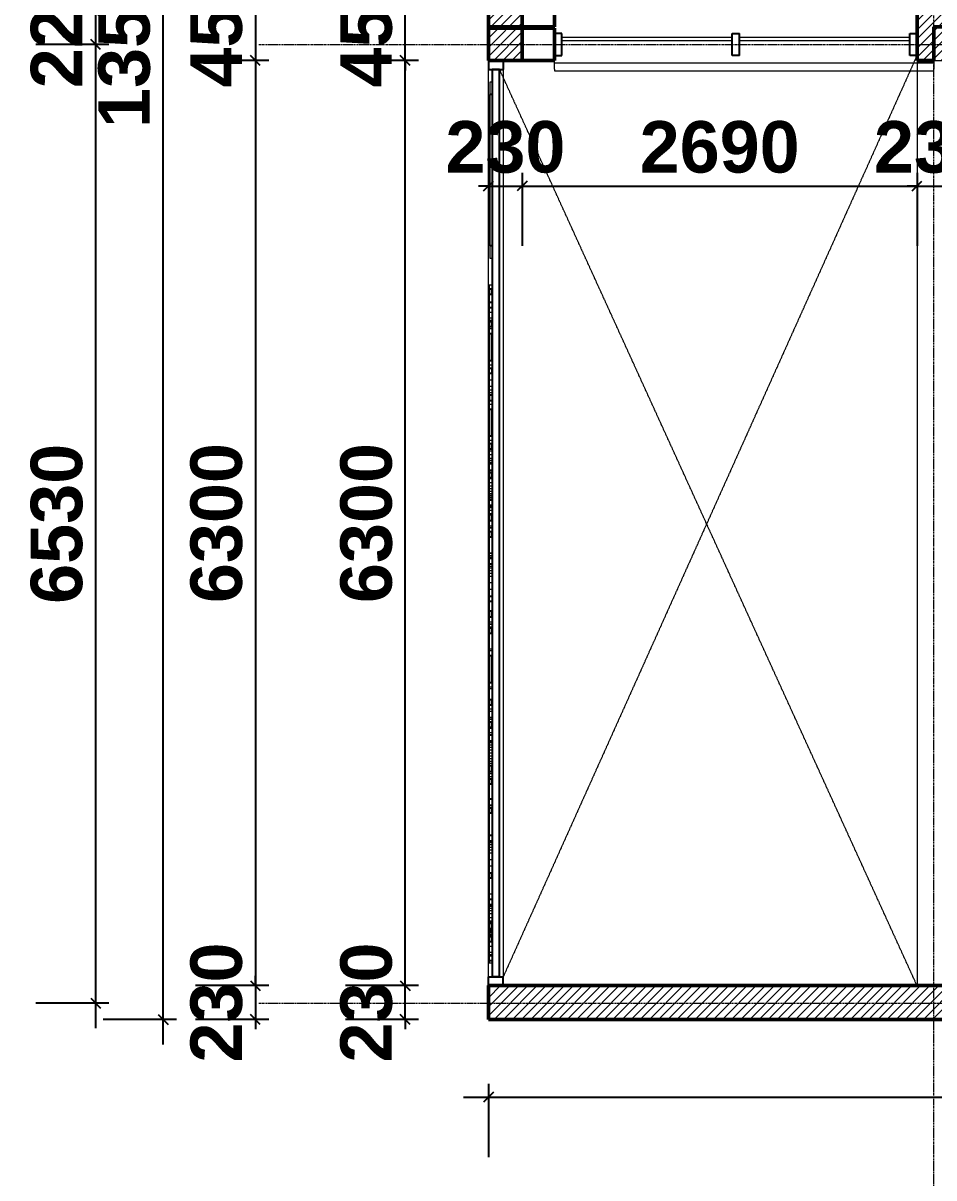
# Model space of a CAD drawing. Header units: inches. Extents: x 22 to 382261, y 22 to 371281.
# Drawn here: x 240339 to 246545, y 208553 to 216417 of the extents above; entities that cross this region are included whole.
import ezdxf

# ---------------------------------------------------------------- set-up
doc = ezdxf.new("R2010")
doc.units = ezdxf.units.IN
doc.header["$MEASUREMENT"] = 0
doc.linetypes.add('Grid Line 1_2_', pattern=[22.225, 12.7, -3.175, 3.175, -3.175])
doc.linetypes.add('Hidden 1_8_', pattern=[4.7625, 3.175, -1.5875])
for name, color, linetype, lineweight in [('A-ANNO-DIMS', 211, 'Continuous', 9), ('A-DETL-HDLN', 90, 'Hidden 1_8_', 9), ('A-GENM', 13, 'Continuous', 9), ('A-GLAZ-CURT', 52, 'Continuous', 9), ('A-GLAZ-CWMG', 51, 'Continuous', 9), ('A-WALL', 113, 'Continuous', 9), ('A-WALL-PATT', 111, 'Continuous', 9), ('I-WALL', 2, 'Continuous', 9), ('Q-CASE', 31, 'Continuous', 9), ('S-GRID', 1, 'Continuous', 9)]:
    doc.layers.add(name, color=color, linetype=linetype, lineweight=lineweight)
doc.styles.add('Arial_B', font='arialbd.ttf', dxfattribs={"height": 350.793651})
doc.dimstyles.new('2', dxfattribs={"dimscale": 304.8, "dimtxt": 346.888196, "dimasz": 0.221354, "dimexe": 1.338583, "dimexo": 0.0625, "dimgap": 0.278871, "dimtad": 1, "dimdec": 0, "dimzin": 0, "dimdsep": 46, "dimtxsty": 'Arial_B', "dimblk1": 'OBLIQUE', "dimblk2": 'OBLIQUE', "dimsah": 1, "dimcen": 0.09, "dimdle": 0.557743, "dimazin": 0, "dimtfac": 1, "dimtdec": 4, "dimtix": 1, "dimtmove": 0, "dimatfit": 3, "dimfxl": 0.557743, "dimfxlon": 1, "dimtvp": 1, "dimtolj": 1, "dimtzin": 0, "dimarcsym": 2})
pattern_1 = [(45, (255029.064, 214453.94), (-31.1127, 31.1127), [])]

# ---------------------------------------------------------------- blocks, each defined once
blk = doc.blocks.new('Walls 1 - Walls 1-356110-02-FIRST FLOOR DIM - PART B')
at = {"layer": 'A-WALL', "lineweight": 50}
for p, q in [((-11068.8, 2158.2), (-11518.8, 2158.2)), ((-11518.8, 2158.2), (-11518.8, 1938.2)), ((-11068.8, 2158.2), (-11068.8, 1938.2)), ((-11518.8, 1938.2), (-11068.8, 1938.2)), ((-11068.8, 1928.2), (-11518.8, 1928.2)), ((-11518.8, 1928.2), (-11518.8, 1708.2)), ((-11068.8, 1928.2), (-11068.8, 1708.2)), ((-11518.8, 1708.2), (-11068.8, 1708.2))]:
    blk.add_line(p, q, dxfattribs=at)
at = {"layer": 'A-WALL'}
for p, q in [((-8598.8, 2158.2), (-11068.8, 2158.2)), ((-11068.8, 1928.2), (-11068.8, 1938.2)), ((-11068.8, 1693.2), (-11068.8, 1708.2)), ((-11068.8, 1649.9), (-11068.8, 1693.2)), ((-11068.8, 1693.2), (-8483.8, 1693.2)), ((-8483.8, 1708.2), (-8483.8, 1693.2)), ((-8483.8, 1693.2), (-8483.8, 1649.9)), ((-11068.8, 1649.9), (-11068.8, 1638.2)), ((-11068.8, 1638.2), (-8483.8, 1638.2)), ((-8483.8, 1638.2), (-8483.8, 1649.9))]:
    blk.add_line(p, q, dxfattribs=at)
blk = doc.blocks.new('Casework 2 - Casework 2-460057-02-FIRST FLOOR DIM - PART B')
at = {"layer": 'Q-CASE', "lineweight": 25}
for p, q in [((-11518.8, 1708.2), (-11518.8, 1648.2)), ((-11518.8, 1708.2), (-11418.8, 1708.2)), ((-11418.8, 1708.2), (-11418.8, 1648.2)), ((-11518.8, 1648.2), (-11418.8, 1648.2)), ((-11493.8, 1648.2), (-11493.8, 447)), ((-11443.8, 1648.2), (-11493.8, 1648.2)), ((-11443.8, -4531.8), (-11443.8, 1648.2)), ((-11493.8, 447), (-11493.8, -567.5)), ((-11493.8, -567.5), (-11493.8, -4531.8)), ((-11518.8, -4591.8), (-11518.8, -4531.8)), ((-11518.8, -4531.8), (-11418.8, -4531.8)), ((-11443.8, -4531.8), (-11493.8, -4531.8)), ((-11418.8, -4591.8), (-11418.8, -4531.8)), ((-11518.8, -4591.8), (-11418.8, -4591.8))]:
    blk.add_line(p, q, dxfattribs=at)
at = {"layer": 'Q-CASE'}
for p, q in [((-11518.8, -4531.8), (-11518.8, 1648.2)), ((-11418.8, 1648.2), (-11418.8, -4531.8))]:
    blk.add_line(p, q, dxfattribs=at)
blk = doc.blocks.new('Casework 5 - Casework 5-493222-02-FIRST FLOOR DIM - PART B')
at = {"layer": 'Q-CASE'}
for p, q in [((-11493.8, 1561.9), (-11508.8, 1561.9)), ((-11508.8, 1561.9), (-11508.8, 1476.9)), ((-11508.8, 447), (-11508.8, 361.9)), ((-11508.8, 361.9), (-11493.8, 361.9))]:
    blk.add_line(p, q, dxfattribs=at)
at = {"layer": 'Q-CASE', "lineweight": 25}
for p, q in [((-11508.8, 447), (-11508.8, 1476.9)), ((-11493.8, 1476.9), (-11508.8, 1476.9)), ((-11493.8, 1476.9), (-11493.8, 447)), ((-11493.8, 447), (-11508.8, 447))]:
    blk.add_line(p, q, dxfattribs=at)
blk = doc.blocks.new('System Panel - Glazed-559943-02-FIRST FLOOR DIM - PART B')
at = {"layer": 'A-GLAZ-CURT', "lineweight": 18}
for p, q in [((-580, 49.5), (580, 49.5)), ((-580, 24.5), (-580, 49.5)), ((580, 24.5), (-580, 24.5)), ((580, 24.5), (580, 49.5))]:
    blk.add_line(p, q, dxfattribs=at)
blk = doc.blocks.new('Rectangular Mullion - 50 x 150mm-450141-02-FIRST FLOOR DIM - PART B')
at = {"layer": 'A-GLAZ-CWMG', "lineweight": 25}
for p, q in [((0, 75), (-50, 75)), ((-50, 75), (-50, -75)), ((0, 75), (0, -75)), ((-50, -75), (0, -75))]:
    blk.add_line(p, q, dxfattribs=at)
blk = doc.blocks.new('Rectangular Mullion - 50 x 150mm-450140-02-FIRST FLOOR DIM - PART B')
at = {"layer": 'A-GLAZ-CWMG', "lineweight": 25}
for p, q in [((0, 75), (-50, 75)), ((-50, 75), (-50, -75)), ((0, 75), (0, -75)), ((-50, -75), (0, -75))]:
    blk.add_line(p, q, dxfattribs=at)
blk = doc.blocks.new('Rectangular Mullion - 50 x 150mm-450135-02-FIRST FLOOR DIM - PART B')
at = {"layer": 'A-GLAZ-CWMG', "lineweight": 25}
for p, q in [((25, 75), (-25, 75)), ((-25, 75), (-25, -75)), ((25, 75), (25, -75)), ((-25, -75), (25, -75))]:
    blk.add_line(p, q, dxfattribs=at)
blk = doc.blocks.new('_Oblique')
at = {"color": 0, "linetype": 'ByBlock', "lineweight": -2}
blk.add_line((-0.5, -0.5), (0.5, 0.5), dxfattribs=at)
blk = doc.blocks.new('*D4088')
at = {"layer": 'A-ANNO-DIMS', "color": 0, "lineweight": -2, "transparency": 16777216}
for p, q in [((243510.3, 209193.2), (243510.3, 208694.2)), ((269825.3, 209193.2), (269825.3, 208694.2)), ((243340.3, 209102.2), (269995.3, 209102.2))]:
    blk.add_line(p, q, dxfattribs=at)
at = {"layer": 'Defpoints', "color": 0, "transparency": 16777216}
for p in [(243510.3, 209212.2), (269825.3, 209212.2), (269825.3, 209102.2)]:
    blk.add_point(p, dxfattribs=at)
at = {"layer": 'A-ANNO-DIMS', "color": 0, "lineweight": -2, "transparency": 16777216, "xscale": 67.46874999999999, "yscale": 67.46874999999999, "zscale": 67.46874999999999, "rotation": 180}
blk.add_blockref('_Oblique', (243510.3, 209102.2), dxfattribs=at)
at = {"layer": 'A-ANNO-DIMS', "color": 0, "lineweight": -2, "transparency": 16777216, "xscale": 67.46874999999999, "yscale": 67.46874999999999, "zscale": 67.46874999999999}
blk.add_blockref('_Oblique', (269825.3, 209102.2), dxfattribs=at)
at = {"layer": 'A-ANNO-DIMS', "color": 0, "transparency": 16777216, "insert": (256667.8, 209366.3), "char_height": 350.79, "width": 1026.089, "attachment_point": 5, "style": 'Arial_B'}
blk.add_mtext('\\A1;26315', dxfattribs=at)
blk = doc.blocks.new('*D4197')
at = {"layer": 'A-ANNO-DIMS', "color": 0, "lineweight": -2, "transparency": 16777216}
for p, q in [((241921.3, 216612.1), (241921.3, 216679.6)), ((242012.2, 216612.1), (241513.3, 216612.1)), ((241921.3, 216612.1), (241921.3, 216162.1)), ((242012.2, 216162.1), (241513.3, 216162.1)), ((241921.3, 216162.1), (241921.3, 216094.7))]:
    blk.add_line(p, q, dxfattribs=at)
at = {"layer": 'Defpoints', "color": 0, "transparency": 16777216}
for p in [(242031.3, 216612.1), (241921.3, 216162.1), (242031.3, 216162.1)]:
    blk.add_point(p, dxfattribs=at)
at = {"layer": 'A-ANNO-DIMS', "color": 0, "lineweight": -2, "transparency": 16777216, "xscale": 67.46874999999999, "yscale": 67.46874999999999, "zscale": 67.46874999999999}
for p, rotation in [((241921.3, 216612.1), 270), ((241921.3, 216162.1), 90)]:
    blk.add_blockref('_Oblique', p, dxfattribs=dict(at, rotation=rotation))
at = {"layer": 'A-ANNO-DIMS', "color": 0, "transparency": 16777216, "insert": (241657.2, 216387.1), "char_height": 350.79, "width": 615.654, "attachment_point": 5, "rotation": 90, "style": 'Arial_B'}
blk.add_mtext('\\A1;450', dxfattribs=at)
blk = doc.blocks.new('*D4198')
at = {"layer": 'A-ANNO-DIMS', "color": 0, "lineweight": -2, "transparency": 16777216}
for p, q in [((241921.3, 216332.1), (241921.3, 209692.1)), ((242012.2, 216162.1), (241513.3, 216162.1)), ((242012.2, 209862.1), (241513.3, 209862.1))]:
    blk.add_line(p, q, dxfattribs=at)
at = {"layer": 'Defpoints', "color": 0, "transparency": 16777216}
for p in [(242031.3, 216162.1), (241921.3, 209862.1), (242031.3, 209862.1)]:
    blk.add_point(p, dxfattribs=at)
at = {"layer": 'A-ANNO-DIMS', "color": 0, "lineweight": -2, "transparency": 16777216, "xscale": 67.46874999999999, "yscale": 67.46874999999999, "zscale": 67.46874999999999}
for p, rotation in [((241921.3, 216162.1), 90), ((241921.3, 209862.1), 270)]:
    blk.add_blockref('_Oblique', p, dxfattribs=dict(at, rotation=rotation))
at = {"layer": 'A-ANNO-DIMS', "color": 0, "transparency": 16777216, "insert": (241657.2, 213012.1), "char_height": 350.79, "width": 820.872, "attachment_point": 5, "rotation": 90, "style": 'Arial_B'}
blk.add_mtext('\\A1;6300', dxfattribs=at)
blk = doc.blocks.new('*D4199')
at = {"layer": 'A-ANNO-DIMS', "color": 0, "lineweight": -2, "transparency": 16777216}
for p, q in [((241921.3, 209862.1), (241921.3, 209929.6)), ((242012.2, 209862.1), (241513.3, 209862.1)), ((241921.3, 209862.1), (241921.3, 209632.1)), ((242012.2, 209632.1), (241513.3, 209632.1)), ((241921.3, 209632.1), (241921.3, 209564.7))]:
    blk.add_line(p, q, dxfattribs=at)
at = {"layer": 'Defpoints', "color": 0, "transparency": 16777216}
for p in [(242031.3, 209862.1), (241921.3, 209632.1), (242031.3, 209632.1)]:
    blk.add_point(p, dxfattribs=at)
at = {"layer": 'A-ANNO-DIMS', "color": 0, "lineweight": -2, "transparency": 16777216, "xscale": 67.46874999999999, "yscale": 67.46874999999999, "zscale": 67.46874999999999}
for p, rotation in [((241921.3, 209862.1), 270), ((241921.3, 209632.1), 90)]:
    blk.add_blockref('_Oblique', p, dxfattribs=dict(at, rotation=rotation))
at = {"layer": 'A-ANNO-DIMS', "color": 0, "transparency": 16777216, "insert": (241657.2, 209747.1), "char_height": 350.79, "width": 615.654, "attachment_point": 5, "rotation": 90, "style": 'Arial_B'}
blk.add_mtext('\\A1;230', dxfattribs=at)
blk = doc.blocks.new('*D4200')
at = {"layer": 'A-ANNO-DIMS', "color": 0, "lineweight": -2, "transparency": 16777216}
for p, q in [((241293.2, 209462.1), (241293.2, 223307.1)), ((241384.1, 223137.1), (240885.2, 223137.1)), ((241384.1, 209632.1), (240885.2, 209632.1))]:
    blk.add_line(p, q, dxfattribs=at)
at = {"layer": 'Defpoints', "color": 0, "transparency": 16777216}
for p in [(241293.2, 223137.1), (241403.2, 223137.1), (241403.2, 209632.1)]:
    blk.add_point(p, dxfattribs=at)
at = {"layer": 'A-ANNO-DIMS', "color": 0, "lineweight": -2, "transparency": 16777216, "xscale": 67.46874999999999, "yscale": 67.46874999999999, "zscale": 67.46874999999999}
for p, rotation in [((241293.2, 223137.1), 90), ((241293.2, 209632.1), 270)]:
    blk.add_blockref('_Oblique', p, dxfattribs=dict(at, rotation=rotation))
at = {"layer": 'A-ANNO-DIMS', "color": 0, "transparency": 16777216, "insert": (241029.1, 216384.6), "char_height": 350.79, "width": 1026.089, "attachment_point": 5, "rotation": 90, "style": 'Arial_B'}
blk.add_mtext('\\A1;13505', dxfattribs=at)
blk = doc.blocks.new('*D4201')
at = {"layer": 'A-ANNO-DIMS', "color": 0, "lineweight": -2, "transparency": 16777216}
for p, q in [((240833, 223192.1), (240833, 216322.1)), ((240923.9, 223022.1), (240425, 223022.1)), ((240923.9, 216492.1), (240425, 216492.1))]:
    blk.add_line(p, q, dxfattribs=at)
at = {"layer": 'Defpoints', "color": 0, "transparency": 16777216}
for p in [(240943, 223022.1), (240833, 216492.1), (240943, 216492.1)]:
    blk.add_point(p, dxfattribs=at)
at = {"layer": 'A-ANNO-DIMS', "color": 0, "lineweight": -2, "transparency": 16777216, "xscale": 67.46874999999999, "yscale": 67.46874999999999, "zscale": 67.46874999999999}
for p, rotation in [((240833, 223022.1), 90), ((240833, 216492.1), 270)]:
    blk.add_blockref('_Oblique', p, dxfattribs=dict(at, rotation=rotation))
at = {"layer": 'A-ANNO-DIMS', "color": 0, "transparency": 16777216, "insert": (240568.9, 219757.1), "char_height": 350.79, "width": 820.872, "attachment_point": 5, "rotation": 90, "style": 'Arial_B'}
blk.add_mtext('\\A1;6530', dxfattribs=at)
blk = doc.blocks.new('*D4202')
at = {"layer": 'A-ANNO-DIMS', "color": 0, "lineweight": -2, "transparency": 16777216}
for p, q in [((240833, 216492.1), (240833, 216559.6)), ((240923.9, 216492.1), (240425, 216492.1)), ((240833, 216492.1), (240833, 216272.1)), ((240923.9, 216272.1), (240425, 216272.1)), ((240833, 216272.1), (240833, 216204.7))]:
    blk.add_line(p, q, dxfattribs=at)
at = {"layer": 'Defpoints', "color": 0, "transparency": 16777216}
for p in [(240943, 216492.1), (240833, 216272.1), (240943, 216272.1)]:
    blk.add_point(p, dxfattribs=at)
at = {"layer": 'A-ANNO-DIMS', "color": 0, "lineweight": -2, "transparency": 16777216, "xscale": 67.46874999999999, "yscale": 67.46874999999999, "zscale": 67.46874999999999}
for p, rotation in [((240833, 216492.1), 270), ((240833, 216272.1), 90)]:
    blk.add_blockref('_Oblique', p, dxfattribs=dict(at, rotation=rotation))
at = {"layer": 'A-ANNO-DIMS', "color": 0, "transparency": 16777216, "insert": (240568.9, 216382.1), "char_height": 350.79, "width": 615.654, "attachment_point": 5, "rotation": 90, "style": 'Arial_B'}
blk.add_mtext('\\A1;220', dxfattribs=at)
blk = doc.blocks.new('*D4203')
at = {"layer": 'A-ANNO-DIMS', "color": 0, "lineweight": -2, "transparency": 16777216}
for p, q in [((240833, 216442.1), (240833, 209572.1)), ((240923.9, 216272.1), (240425, 216272.1)), ((240923.9, 209742.1), (240425, 209742.1))]:
    blk.add_line(p, q, dxfattribs=at)
at = {"layer": 'Defpoints', "color": 0, "transparency": 16777216}
for p in [(240943, 216272.1), (240833, 209742.1), (240943, 209742.1)]:
    blk.add_point(p, dxfattribs=at)
at = {"layer": 'A-ANNO-DIMS', "color": 0, "lineweight": -2, "transparency": 16777216, "xscale": 67.46874999999999, "yscale": 67.46874999999999, "zscale": 67.46874999999999}
for p, rotation in [((240833, 216272.1), 90), ((240833, 209742.1), 270)]:
    blk.add_blockref('_Oblique', p, dxfattribs=dict(at, rotation=rotation))
at = {"layer": 'A-ANNO-DIMS', "color": 0, "transparency": 16777216, "insert": (240568.9, 213007.1), "char_height": 350.79, "width": 820.872, "attachment_point": 5, "rotation": 90, "style": 'Arial_B'}
blk.add_mtext('\\A1;6530', dxfattribs=at)
blk = doc.blocks.new('*D4205')
at = {"layer": 'A-ANNO-DIMS', "color": 0, "lineweight": -2, "transparency": 16777216}
for p, q in [((242942.6, 209862.1), (242942.6, 209929.6)), ((243033.6, 209862.1), (242534.6, 209862.1)), ((242942.6, 209632.1), (242942.6, 209862.1)), ((243033.6, 209632.1), (242534.6, 209632.1)), ((242942.6, 209632.1), (242942.6, 209564.7))]:
    blk.add_line(p, q, dxfattribs=at)
at = {"layer": 'Defpoints', "color": 0, "transparency": 16777216}
for p in [(242942.6, 209862.1), (243052.6, 209862.1), (243052.6, 209632.1)]:
    blk.add_point(p, dxfattribs=at)
at = {"layer": 'A-ANNO-DIMS', "color": 0, "lineweight": -2, "transparency": 16777216, "xscale": 67.46874999999999, "yscale": 67.46874999999999, "zscale": 67.46874999999999}
for p, rotation in [((242942.6, 209862.1), 270), ((242942.6, 209632.1), 90)]:
    blk.add_blockref('_Oblique', p, dxfattribs=dict(at, rotation=rotation))
at = {"layer": 'A-ANNO-DIMS', "color": 0, "transparency": 16777216, "insert": (242678.5, 209747.1), "char_height": 350.79, "width": 615.654, "attachment_point": 5, "rotation": 90, "style": 'Arial_B'}
blk.add_mtext('\\A1;230', dxfattribs=at)
blk = doc.blocks.new('*D4206')
at = {"layer": 'A-ANNO-DIMS', "color": 0, "lineweight": -2, "transparency": 16777216}
for p, q in [((242942.6, 209692.1), (242942.6, 216332.1)), ((243033.6, 216162.1), (242534.6, 216162.1)), ((243033.6, 209862.1), (242534.6, 209862.1))]:
    blk.add_line(p, q, dxfattribs=at)
at = {"layer": 'Defpoints', "color": 0, "transparency": 16777216}
for p in [(242942.6, 216162.1), (243052.6, 216162.1), (243052.6, 209862.1)]:
    blk.add_point(p, dxfattribs=at)
at = {"layer": 'A-ANNO-DIMS', "color": 0, "lineweight": -2, "transparency": 16777216, "xscale": 67.46874999999999, "yscale": 67.46874999999999, "zscale": 67.46874999999999}
for p, rotation in [((242942.6, 216162.1), 90), ((242942.6, 209862.1), 270)]:
    blk.add_blockref('_Oblique', p, dxfattribs=dict(at, rotation=rotation))
at = {"layer": 'A-ANNO-DIMS', "color": 0, "transparency": 16777216, "insert": (242678.5, 213012.1), "char_height": 350.79, "width": 820.872, "attachment_point": 5, "rotation": 90, "style": 'Arial_B'}
blk.add_mtext('\\A1;6300', dxfattribs=at)
blk = doc.blocks.new('*D4207')
at = {"layer": 'A-ANNO-DIMS', "color": 0, "lineweight": -2, "transparency": 16777216}
for p, q in [((242942.6, 216612.1), (242942.6, 216679.6)), ((243033.6, 216612.1), (242534.6, 216612.1)), ((242942.6, 216162.1), (242942.6, 216612.1)), ((243033.6, 216162.1), (242534.6, 216162.1)), ((242942.6, 216162.1), (242942.6, 216094.7))]:
    blk.add_line(p, q, dxfattribs=at)
at = {"layer": 'Defpoints', "color": 0, "transparency": 16777216}
for p in [(242942.6, 216612.1), (243052.6, 216612.1), (243052.6, 216162.1)]:
    blk.add_point(p, dxfattribs=at)
at = {"layer": 'A-ANNO-DIMS', "color": 0, "lineweight": -2, "transparency": 16777216, "xscale": 67.46874999999999, "yscale": 67.46874999999999, "zscale": 67.46874999999999}
for p, rotation in [((242942.6, 216612.1), 270), ((242942.6, 216162.1), 90)]:
    blk.add_blockref('_Oblique', p, dxfattribs=dict(at, rotation=rotation))
at = {"layer": 'A-ANNO-DIMS', "color": 0, "transparency": 16777216, "insert": (242678.5, 216387.1), "char_height": 350.79, "width": 615.654, "attachment_point": 5, "rotation": 90, "style": 'Arial_B'}
blk.add_mtext('\\A1;450', dxfattribs=at)
blk = doc.blocks.new('*D4246')
at = {"layer": 'A-ANNO-DIMS', "color": 0, "lineweight": -2, "transparency": 16777216}
for p, q in [((243510.3, 215398.5), (243510.3, 214899.5)), ((243740.3, 215398.5), (243740.3, 214899.5)), ((243510.3, 215307.5), (243442.8, 215307.5)), ((243510.3, 215307.5), (243740.3, 215307.5)), ((243740.3, 215307.5), (243807.7, 215307.5))]:
    blk.add_line(p, q, dxfattribs=at)
at = {"layer": 'Defpoints', "color": 0, "transparency": 16777216}
for p in [(243510.3, 215417.5), (243740.3, 215417.5), (243740.3, 215307.5)]:
    blk.add_point(p, dxfattribs=at)
at = {"layer": 'A-ANNO-DIMS', "color": 0, "lineweight": -2, "transparency": 16777216, "xscale": 67.46874999999999, "yscale": 67.46874999999999, "zscale": 67.46874999999999}
blk.add_blockref('_Oblique', (243510.3, 215307.5), dxfattribs=at)
at = {"layer": 'A-ANNO-DIMS', "color": 0, "lineweight": -2, "transparency": 16777216, "xscale": 67.46874999999999, "yscale": 67.46874999999999, "zscale": 67.46874999999999, "rotation": 180}
blk.add_blockref('_Oblique', (243740.3, 215307.5), dxfattribs=at)
at = {"layer": 'A-ANNO-DIMS', "color": 0, "transparency": 16777216, "insert": (243625.3, 215571.7), "char_height": 350.79, "width": 615.654, "attachment_point": 5, "style": 'Arial_B'}
blk.add_mtext('\\A1;230', dxfattribs=at)
blk = doc.blocks.new('*D4247')
at = {"layer": 'A-ANNO-DIMS', "color": 0, "lineweight": -2, "transparency": 16777216}
for p, q in [((243740.3, 215398.5), (243740.3, 214899.5)), ((246430.3, 215398.5), (246430.3, 214899.5)), ((243570.3, 215307.5), (246600.3, 215307.5))]:
    blk.add_line(p, q, dxfattribs=at)
at = {"layer": 'Defpoints', "color": 0, "transparency": 16777216}
for p in [(243740.3, 215417.5), (246430.3, 215417.5), (246430.3, 215307.5)]:
    blk.add_point(p, dxfattribs=at)
at = {"layer": 'A-ANNO-DIMS', "color": 0, "lineweight": -2, "transparency": 16777216, "xscale": 67.46874999999999, "yscale": 67.46874999999999, "zscale": 67.46874999999999, "rotation": 180}
blk.add_blockref('_Oblique', (243740.3, 215307.5), dxfattribs=at)
at = {"layer": 'A-ANNO-DIMS', "color": 0, "lineweight": -2, "transparency": 16777216, "xscale": 67.46874999999999, "yscale": 67.46874999999999, "zscale": 67.46874999999999}
blk.add_blockref('_Oblique', (246430.3, 215307.5), dxfattribs=at)
at = {"layer": 'A-ANNO-DIMS', "color": 0, "transparency": 16777216, "insert": (245085.3, 215571.8), "char_height": 350.79, "width": 820.872, "attachment_point": 5, "style": 'Arial_B'}
blk.add_mtext('\\A1;2690', dxfattribs=at)
blk = doc.blocks.new('*D4248')
at = {"layer": 'A-ANNO-DIMS', "color": 0, "lineweight": -2, "transparency": 16777216}
for p, q in [((246430.3, 215398.5), (246430.3, 214899.5)), ((246660.3, 215398.5), (246660.3, 214899.5)), ((246430.3, 215307.5), (246362.8, 215307.5)), ((246430.3, 215307.5), (246660.3, 215307.5)), ((246660.3, 215307.5), (246727.7, 215307.5))]:
    blk.add_line(p, q, dxfattribs=at)
at = {"layer": 'Defpoints', "color": 0, "transparency": 16777216}
for p in [(246430.3, 215417.5), (246660.3, 215417.5), (246660.3, 215307.5)]:
    blk.add_point(p, dxfattribs=at)
at = {"layer": 'A-ANNO-DIMS', "color": 0, "lineweight": -2, "transparency": 16777216, "xscale": 67.46874999999999, "yscale": 67.46874999999999, "zscale": 67.46874999999999}
blk.add_blockref('_Oblique', (246430.3, 215307.5), dxfattribs=at)
at = {"layer": 'A-ANNO-DIMS', "color": 0, "lineweight": -2, "transparency": 16777216, "xscale": 67.46874999999999, "yscale": 67.46874999999999, "zscale": 67.46874999999999, "rotation": 180}
blk.add_blockref('_Oblique', (246660.3, 215307.5), dxfattribs=at)
at = {"layer": 'A-ANNO-DIMS', "color": 0, "transparency": 16777216, "insert": (246545.3, 215571.7), "char_height": 350.79, "width": 615.654, "attachment_point": 5, "style": 'Arial_B'}
blk.add_mtext('\\A1;230', dxfattribs=at)
blk = doc.blocks.new('*D4249')
at = {"layer": 'A-ANNO-DIMS', "color": 0, "lineweight": -2, "transparency": 16777216}
for p, q in [((246660.3, 215398.5), (246660.3, 214899.5)), ((256260.3, 215398.5), (256260.3, 214899.5)), ((246490.3, 215307.5), (256430.3, 215307.5))]:
    blk.add_line(p, q, dxfattribs=at)
at = {"layer": 'Defpoints', "color": 0, "transparency": 16777216}
for p in [(246660.3, 215417.5), (256260.3, 215417.5), (256260.3, 215307.5)]:
    blk.add_point(p, dxfattribs=at)
at = {"layer": 'A-ANNO-DIMS', "color": 0, "lineweight": -2, "transparency": 16777216, "xscale": 67.46874999999999, "yscale": 67.46874999999999, "zscale": 67.46874999999999, "rotation": 180}
blk.add_blockref('_Oblique', (246660.3, 215307.5), dxfattribs=at)
at = {"layer": 'A-ANNO-DIMS', "color": 0, "lineweight": -2, "transparency": 16777216, "xscale": 67.46874999999999, "yscale": 67.46874999999999, "zscale": 67.46874999999999}
blk.add_blockref('_Oblique', (256260.3, 215307.5), dxfattribs=at)
at = {"layer": 'A-ANNO-DIMS', "color": 0, "transparency": 16777216, "insert": (251460.3, 215571.8), "char_height": 350.79, "width": 820.872, "attachment_point": 5, "style": 'Arial_B'}
blk.add_mtext('\\A1;9600', dxfattribs=at)

msp = doc.modelspace()

# ---------------------------------------------------------------- hatches: boundary and pattern name
at = {"layer": 'A-WALL-PATT'}
h = msp.add_hatch(dxfattribs=at)
h.set_pattern_fill('FP_1', color=256, style=0, pattern_type=2)
h.set_pattern_definition(pattern_1)
h.paths.add_polyline_path([(243740.3, 216162.1), (243740.3, 216612.1), (243510.3, 216612.1), (243510.3, 216162.1), (243610.3, 216162.1)])
h.paths.add_polyline_path([(243510.3, 219612.1), (243740.3, 219612.1), (243740.3, 221562.1), (243510.3, 221562.1), (243510.3, 219759.1)])
h.paths.add_polyline_path([(243735.3, 222462.1), (243740.3, 222462.1), (243740.3, 222907.1), (243735.3, 222907.1), (243735.3, 223137.1), (243510.3, 223137.1), (243510.3, 222462.1)])
h = msp.add_hatch(dxfattribs=at)
h.set_pattern_fill('FP_1', color=256, style=0, pattern_type=2)
h.set_pattern_definition(pattern_1)
h.paths.add_polyline_path([(246430.3, 216162.1), (246545.3, 216162.1), (246660.3, 216382.1), (246660.3, 222907.1), (246430.3, 222907.1), (246430.3, 216296.6)])
h = msp.add_hatch(dxfattribs=at)
h.set_pattern_fill('FP_1', color=256, style=0, pattern_type=2)
h.set_pattern_definition(pattern_1)
h.paths.add_polyline_path([(246660.3, 216162.1), (246660.3, 216382.1), (246545.3, 216162.1)])
h = msp.add_hatch(dxfattribs=at)
h.set_pattern_fill('FP_1', color=256, style=0, pattern_type=2)
h.set_pattern_definition(pattern_1)
h.paths.add_polyline_path([(256480.3, 209632.1), (256480.3, 209862.1), (243510.3, 209862.1), (243510.3, 209632.1), (255799.6, 209632.1)])

# ---------------------------------------------------------------- linework, layer by layer
at = {"layer": 'A-DETL-HDLN'}
for p, q in [((246430.3, 216197.1), (243610.3, 209922.1)), ((246430.3, 216197.1), (246430.3, 209862.1)), ((246430.3, 209862.1), (243585.3, 216102.1))]:
    msp.add_line(p, q, dxfattribs=at)
at = {"layer": 'A-GENM', "lineweight": 5}
for p, q in [((243535.3, 214632.1), (243515.3, 214632.1)), ((243515.3, 214632.1), (243515.3, 210015.8)), ((243535.3, 214632.1), (243535.3, 213886.5)), ((243535.3, 213886.4), (243535.3, 210015.8)), ((243535.3, 212323.9), (243515.3, 212323.9)), ((243535.3, 210015.8), (243515.3, 210015.8))]:
    msp.add_line(p, q, dxfattribs=at)
at = {"layer": 'A-GENM', "lineweight": 25}
for p, q in [((243515.3, 214606.9), (243515.3, 214571.6)), ((243515.3, 214606.9), (243535.3, 214606.9)), ((243515.3, 214571.6), (243535.3, 214571.6)), ((243535.3, 214571.6), (243535.3, 214606.9)), ((243515.3, 214480.9), (243515.3, 214516.1)), ((243515.3, 214516.1), (243535.3, 214516.1)), ((243515.3, 214480.9), (243535.3, 214480.9)), ((243535.3, 214516.1), (243535.3, 214480.9)), ((243515.3, 214385.7), (243515.3, 214351.2)), ((243515.3, 214385.7), (243535.3, 214385.7)), ((243535.3, 214351.2), (243535.3, 214385.7)), ((243515.3, 214351.2), (243535.3, 214351.2)), ((243515.3, 214302.6), (243515.3, 214119.9)), ((243515.3, 214302.6), (243535.3, 214302.6)), ((243535.3, 214119.9), (243535.3, 214302.6)), ((243515.3, 214119.9), (243535.3, 214119.9)), ((243515.3, 214032.3), (243515.3, 214067.6)), ((243515.3, 214067.6), (243535.3, 214067.6)), ((243515.3, 214032.3), (243535.3, 214032.3)), ((243535.3, 214032.3), (243535.3, 214067.6)), ((243515.3, 213886.5), (243535.3, 213886.5)), ((243515.3, 213886.4), (243515.3, 213846.4)), ((243515.3, 213846.4), (243535.3, 213846.4)), ((243535.3, 213886.4), (243535.3, 213846.4)), ((243515.3, 213788.6), (243515.3, 213605.8)), ((243515.3, 213788.6), (243535.3, 213788.6)), ((243535.3, 213605.8), (243535.3, 213788.6)), ((243515.3, 213605.8), (243535.3, 213605.8)), ((243515.3, 213553.6), (243515.3, 213518.3)), ((243515.3, 213553.6), (243535.3, 213553.6)), ((243515.3, 213518.3), (243535.3, 213518.3)), ((243535.3, 213518.3), (243535.3, 213553.6)), ((243515.3, 213373), (243515.3, 213418.2)), ((243515.3, 213418.2), (243535.3, 213418.2)), ((243515.3, 213373), (243535.3, 213373)), ((243535.3, 213418.2), (243535.3, 213373)), ((243515.3, 213357), (243515.3, 213321.8)), ((243515.3, 213357), (243535.3, 213357)), ((243515.3, 213321.8), (243535.3, 213321.8)), ((243535.3, 213321.8), (243535.3, 213357)), ((243515.3, 213135.3), (243515.3, 213170.6)), ((243515.3, 213170.6), (243535.3, 213170.6)), ((243515.3, 213135.3), (243535.3, 213135.3)), ((243535.3, 213170.6), (243535.3, 213135.3)), ((243515.3, 213070.5), (243515.3, 213029.8)), ((243515.3, 213070.5), (243535.3, 213070.5)), ((243535.3, 213029.8), (243535.3, 213070.5)), ((243515.3, 213029.8), (243535.3, 213029.8)), ((243515.3, 212953.9), (243515.3, 212918.6)), ((243515.3, 212953.9), (243535.3, 212953.9)), ((243515.3, 212918.6), (243535.3, 212918.6)), ((243535.3, 212918.6), (243535.3, 212953.9)), ((243515.3, 212733.8), (243515.3, 212772.2)), ((243515.3, 212772.2), (243535.3, 212772.2)), ((243515.3, 212733.8), (243535.3, 212733.8)), ((243535.3, 212772.2), (243535.3, 212733.8)), ((243515.3, 212480.2), (243515.3, 212515.4)), ((243515.3, 212515.4), (243535.3, 212515.4)), ((243535.3, 212515.4), (243535.3, 212480.2)), ((243515.3, 212480.2), (243535.3, 212480.2)), ((243515.3, 212415.4), (243515.3, 212374.7)), ((243515.3, 212415.4), (243535.3, 212415.4)), ((243515.3, 212374.7), (243535.3, 212374.7)), ((243535.3, 212374.7), (243535.3, 212415.4)), ((243515.3, 212298.7), (243515.3, 212263.4)), ((243515.3, 212298.7), (243535.3, 212298.7)), ((243515.3, 212263.4), (243535.3, 212263.4)), ((243535.3, 212263.4), (243535.3, 212298.7)), ((243515.3, 212110.4), (243515.3, 211927.6)), ((243515.3, 212110.4), (243535.3, 212110.4)), ((243535.3, 211927.6), (243535.3, 212110.4)), ((243515.3, 211927.6), (243535.3, 211927.6)), ((243515.3, 211809.9), (243515.3, 211774.6)), ((243515.3, 211809.9), (243535.3, 211809.9)), ((243535.3, 211774.6), (243535.3, 211809.9)), ((243515.3, 211774.6), (243535.3, 211774.6)), ((243515.3, 211658.7), (243515.3, 211623.4)), ((243515.3, 211658.7), (243535.3, 211658.7)), ((243535.3, 211623.4), (243535.3, 211658.7)), ((243515.3, 211623.4), (243535.3, 211623.4)), ((243515.3, 211529), (243515.3, 211569.3)), ((243515.3, 211569.3), (243535.3, 211569.3)), ((243535.3, 211569.3), (243535.3, 211529)), ((243515.3, 211529), (243535.3, 211529)), ((243515.3, 211360.6), (243515.3, 211320.1)), ((243515.3, 211360.6), (243535.3, 211360.6)), ((243515.3, 211320.1), (243535.3, 211320.1)), ((243535.3, 211320.1), (243535.3, 211360.6)), ((243515.3, 211270.6), (243515.3, 211235.4)), ((243515.3, 211270.6), (243535.3, 211270.6)), ((243535.3, 211235.4), (243535.3, 211270.6)), ((243515.3, 211235.4), (243535.3, 211235.4)), ((243515.3, 211090.1), (243515.3, 211135.3)), ((243515.3, 211135.3), (243535.3, 211135.3)), ((243515.3, 211090.1), (243535.3, 211090.1)), ((243535.3, 211135.3), (243535.3, 211090.1)), ((243515.3, 211074.1), (243515.3, 211038.8)), ((243515.3, 211074.1), (243535.3, 211074.1)), ((243515.3, 211038.8), (243535.3, 211038.8)), ((243535.3, 211038.8), (243535.3, 211074.1)), ((243515.3, 210849), (243515.3, 210887.4)), ((243515.3, 210887.4), (243535.3, 210887.4)), ((243515.3, 210849), (243535.3, 210849)), ((243535.3, 210887.4), (243535.3, 210849)), ((243515.3, 210630.6), (243515.3, 210595.3)), ((243515.3, 210630.6), (243535.3, 210630.6)), ((243535.3, 210595.3), (243535.3, 210630.6)), ((243515.3, 210595.3), (243535.3, 210595.3)), ((243515.3, 210415.6), (243515.3, 210451.5)), ((243515.3, 210451.5), (243535.3, 210451.5)), ((243535.3, 210451.5), (243535.3, 210415.6)), ((243515.3, 210415.6), (243535.3, 210415.6)), ((243515.3, 210286.5), (243515.3, 210250.5)), ((243515.3, 210286.5), (243535.3, 210286.5)), ((243515.3, 210250.5), (243535.3, 210250.5)), ((243535.3, 210250.5), (243535.3, 210286.5)), ((243515.3, 210197.2), (243515.3, 210161.9)), ((243515.3, 210197.2), (243535.3, 210197.2)), ((243515.3, 210161.9), (243535.3, 210161.9)), ((243535.3, 210161.9), (243535.3, 210197.2)), ((243515.3, 210032.3), (243515.3, 210066.8)), ((243515.3, 210066.8), (243535.3, 210066.8)), ((243535.3, 210066.8), (243535.3, 210032.3)), ((243515.3, 210032.3), (243535.3, 210032.3))]:
    msp.add_line(p, q, dxfattribs=at)
at = {"layer": 'A-GENM'}
for p, q in [((243515.3, 214446.5), (243515.3, 214480.9)), ((243515.3, 214407.7), (243515.3, 214446.5)), ((243535.3, 214446.5), (243515.3, 214446.5)), ((243515.3, 214391.3), (243515.3, 214407.7)), ((243535.3, 214407.7), (243515.3, 214407.7)), ((243515.3, 214385.7), (243515.3, 214391.3)), ((243535.3, 214391.3), (243515.3, 214391.3)), ((243515.3, 214349.8), (243515.3, 214351.2)), ((243535.3, 214349.8), (243515.3, 214349.8)), ((243515.3, 214302.6), (243515.3, 214334.7)), ((243535.3, 214334.7), (243515.3, 214334.7)), ((243515.3, 214087.8), (243515.3, 214119.9)), ((243535.3, 214087.8), (243515.3, 214087.8)), ((243515.3, 213985.3), (243515.3, 214032.3)), ((243515.3, 213942.4), (243515.3, 213985.3)), ((243535.3, 213985.3), (243515.3, 213985.3)), ((243515.3, 213916.9), (243515.3, 213942.4)), ((243535.3, 213942.4), (243515.3, 213942.4)), ((243515.3, 213898.3), (243515.3, 213916.9)), ((243535.3, 213916.9), (243515.3, 213916.9)), ((243515.3, 213886.4), (243515.3, 213898.3)), ((243535.3, 213898.3), (243515.3, 213898.3)), ((243515.3, 213788.6), (243515.3, 213820.7)), ((243535.3, 213820.7), (243515.3, 213820.7)), ((243515.3, 213573.7), (243515.3, 213605.8)), ((243535.3, 213573.7), (243515.3, 213573.7)), ((243515.3, 213512.7), (243515.3, 213518.3)), ((243515.3, 213502.6), (243515.3, 213512.7)), ((243535.3, 213512.7), (243515.3, 213512.7)), ((243515.3, 213477.8), (243515.3, 213502.6)), ((243535.3, 213502.6), (243515.3, 213502.6)), ((243515.3, 213451.1), (243515.3, 213477.8)), ((243535.3, 213477.8), (243515.3, 213477.8)), ((243515.3, 213438.4), (243515.3, 213451.1)), ((243535.3, 213451.1), (243515.3, 213451.1)), ((243515.3, 213424.9), (243515.3, 213438.4)), ((243535.3, 213438.4), (243515.3, 213438.4)), ((243535.3, 213424.9), (243515.3, 213424.9)), ((243515.3, 213421.6), (243515.3, 213424.1)), ((243535.3, 213424.1), (243515.3, 213424.1)), ((243535.3, 213421.6), (243515.3, 213421.6)), ((243515.3, 213357), (243515.3, 213373)), ((243515.3, 213312.8), (243515.3, 213321.8)), ((243515.3, 213285.6), (243515.3, 213312.8)), ((243535.3, 213312.8), (243515.3, 213312.8)), ((243515.3, 213264.7), (243515.3, 213285.6)), ((243535.3, 213285.6), (243515.3, 213285.6)), ((243515.3, 213245.4), (243515.3, 213264.7)), ((243535.3, 213264.7), (243515.3, 213264.7)), ((243515.3, 213227.9), (243515.3, 213245.4)), ((243535.3, 213245.4), (243515.3, 213245.4)), ((243515.3, 213212), (243515.3, 213227.9)), ((243535.3, 213227.9), (243515.3, 213227.9)), ((243515.3, 213198.9), (243515.3, 213212)), ((243535.3, 213212), (243515.3, 213212)), ((243515.3, 213189.5), (243515.3, 213198.9)), ((243535.3, 213198.9), (243515.3, 213198.9)), ((243515.3, 213183.9), (243515.3, 213189.5)), ((243535.3, 213189.5), (243515.3, 213189.5)), ((243515.3, 213182), (243515.3, 213183.9)), ((243535.3, 213183.9), (243515.3, 213183.9)), ((243535.3, 213182), (243515.3, 213182)), ((243515.3, 213123), (243515.3, 213135.3)), ((243515.3, 213122.2), (243515.3, 213123)), ((243535.3, 213123), (243515.3, 213123)), ((243515.3, 213115.3), (243515.3, 213122.2)), ((243535.3, 213122.2), (243515.3, 213122.2)), ((243515.3, 213098.6), (243515.3, 213115.3)), ((243535.3, 213115.3), (243515.3, 213115.3)), ((243515.3, 213076.1), (243515.3, 213098.6)), ((243535.3, 213098.6), (243515.3, 213098.6)), ((243515.3, 213070.5), (243515.3, 213076.1)), ((243535.3, 213076.1), (243515.3, 213076.1)), ((243515.3, 213012.9), (243515.3, 213029.8)), ((243515.3, 212992.1), (243515.3, 213012.9)), ((243515.3, 212979.1), (243515.3, 212992.1)), ((243535.3, 212992.1), (243515.3, 212992.1)), ((243535.3, 212979.1), (243515.3, 212979.1)), ((243515.3, 212953.9), (243515.3, 212978.6)), ((243535.3, 212978.6), (243515.3, 212978.6)), ((243515.3, 212807.7), (243515.3, 212918.6)), ((243535.3, 212807.7), (243515.3, 212807.7)), ((243515.3, 212804.7), (243515.3, 212807.7)), ((243535.3, 212804.7), (243515.3, 212804.7)), ((243515.3, 212778.4), (243515.3, 212791.5)), ((243515.3, 212791.5), (243535.3, 212791.5)), ((243515.3, 212776.8), (243515.3, 212778.4)), ((243535.3, 212778.4), (243515.3, 212778.4)), ((243515.3, 212772.2), (243515.3, 212776.8)), ((243535.3, 212776.8), (243515.3, 212776.8)), ((243515.3, 212731.7), (243515.3, 212733.8)), ((243515.3, 212719.6), (243515.3, 212731.7)), ((243535.3, 212731.7), (243515.3, 212731.7)), ((243515.3, 212704.8), (243515.3, 212719.6)), ((243515.3, 212719.6), (243535.3, 212719.6)), ((243515.3, 212688), (243515.3, 212704.8)), ((243535.3, 212704.8), (243515.3, 212704.8)), ((243515.3, 212669.4), (243515.3, 212688)), ((243535.3, 212688), (243515.3, 212688)), ((243515.3, 212648.8), (243515.3, 212669.4)), ((243535.3, 212669.4), (243515.3, 212669.4)), ((243515.3, 212604.3), (243515.3, 212648.8)), ((243535.3, 212648.8), (243515.3, 212648.8)), ((243515.3, 212560.8), (243515.3, 212604.3)), ((243535.3, 212604.3), (243515.3, 212604.3)), ((243535.3, 212560.8), (243515.3, 212560.8)), ((243515.3, 212515.4), (243515.3, 212560.8)), ((243515.3, 212357.7), (243515.3, 212374.7)), ((243515.3, 212337), (243515.3, 212357.7)), ((243515.3, 212323.9), (243515.3, 212337)), ((243535.3, 212337), (243515.3, 212337)), ((243515.3, 212323.9), (243535.3, 212323.9)), ((243515.3, 212302.5), (243515.3, 212323.9)), ((243515.3, 212298.7), (243515.3, 212302.5)), ((243535.3, 212302.5), (243515.3, 212302.5)), ((243515.3, 212152.6), (243515.3, 212263.4)), ((243535.3, 212152.6), (243515.3, 212152.6)), ((243515.3, 212142.5), (243515.3, 212152.6)), ((243515.3, 212110.4), (243515.3, 212142.5)), ((243535.3, 212142.5), (243515.3, 212142.5)), ((243515.3, 211895.6), (243515.3, 211927.6)), ((243535.3, 211895.6), (243515.3, 211895.6)), ((243515.3, 211809.9), (243515.3, 211882.5)), ((243535.3, 211882.5), (243515.3, 211882.5)), ((243515.3, 211728.3), (243515.3, 211748)), ((243515.3, 211748), (243535.3, 211748)), ((243535.3, 211728.3), (243515.3, 211728.3)), ((243515.3, 211685.5), (243515.3, 211688.9)), ((243535.3, 211688.9), (243515.3, 211688.9)), ((243515.3, 211675.2), (243515.3, 211685.5)), ((243535.3, 211685.5), (243515.3, 211685.5)), ((243515.3, 211659), (243515.3, 211675.2)), ((243535.3, 211675.2), (243515.3, 211675.2)), ((243535.3, 211659), (243515.3, 211659)), ((243515.3, 211613.3), (243515.3, 211623.4)), ((243515.3, 211586.8), (243515.3, 211613.3)), ((243535.3, 211613.3), (243515.3, 211613.3)), ((243515.3, 211569.3), (243515.3, 211586.8)), ((243515.3, 211586.8), (243535.3, 211586.8)), ((243515.3, 211527.1), (243515.3, 211529)), ((243515.3, 211514.8), (243515.3, 211527.1)), ((243535.3, 211527.1), (243515.3, 211527.1)), ((243515.3, 211500), (243515.3, 211514.8)), ((243535.3, 211514.8), (243515.3, 211514.8)), ((243515.3, 211483.4), (243515.3, 211500)), ((243535.3, 211500), (243515.3, 211500)), ((243515.3, 211465), (243515.3, 211483.4)), ((243535.3, 211483.4), (243515.3, 211483.4)), ((243515.3, 211444.9), (243515.3, 211465)), ((243535.3, 211465), (243515.3, 211465)), ((243515.3, 211424.7), (243515.3, 211444.9)), ((243535.3, 211444.9), (243515.3, 211444.9)), ((243515.3, 211406.2), (243515.3, 211424.7)), ((243535.3, 211424.7), (243515.3, 211424.7)), ((243515.3, 211389.5), (243515.3, 211406.2)), ((243535.3, 211406.2), (243515.3, 211406.2)), ((243515.3, 211374.5), (243515.3, 211389.5)), ((243535.3, 211389.5), (243515.3, 211389.5)), ((243515.3, 211362.1), (243515.3, 211374.5)), ((243535.3, 211374.5), (243515.3, 211374.5)), ((243515.3, 211360.6), (243515.3, 211362.1)), ((243535.3, 211362.1), (243515.3, 211362.1)), ((243515.3, 211304.9), (243515.3, 211320.1)), ((243515.3, 211285.2), (243515.3, 211304.9)), ((243535.3, 211304.9), (243515.3, 211304.9)), ((243535.3, 211285.2), (243515.3, 211285.2)), ((243515.3, 211074.1), (243515.3, 211090.1)), ((243515.3, 210846.9), (243515.3, 210849)), ((243515.3, 210834.8), (243515.3, 210846.9)), ((243535.3, 210846.9), (243515.3, 210846.9)), ((243515.3, 210820), (243515.3, 210834.8)), ((243535.3, 210834.8), (243515.3, 210834.8)), ((243515.3, 210803.2), (243515.3, 210820)), ((243535.3, 210820), (243515.3, 210820)), ((243515.3, 210784.6), (243515.3, 210803.2)), ((243535.3, 210803.2), (243515.3, 210803.2)), ((243515.3, 210764), (243515.3, 210784.6)), ((243535.3, 210784.6), (243515.3, 210784.6)), ((243515.3, 210719.4), (243515.3, 210764)), ((243535.3, 210764), (243515.3, 210764)), ((243515.3, 210676), (243515.3, 210719.4)), ((243535.3, 210719.4), (243515.3, 210719.4)), ((243535.3, 210676), (243515.3, 210676)), ((243515.3, 210484.5), (243515.3, 210595.3)), ((243535.3, 210484.5), (243515.3, 210484.5)), ((243515.3, 210411.3), (243515.3, 210415.6)), ((243515.3, 210401.7), (243515.3, 210411.3)), ((243535.3, 210411.3), (243515.3, 210411.3)), ((243515.3, 210388), (243515.3, 210401.7)), ((243535.3, 210401.7), (243515.3, 210401.7)), ((243515.3, 210370.9), (243515.3, 210388)), ((243535.3, 210388), (243515.3, 210388)), ((243515.3, 210351.1), (243515.3, 210370.9)), ((243535.3, 210370.9), (243515.3, 210370.9)), ((243515.3, 210323.6), (243515.3, 210351.1)), ((243535.3, 210351.1), (243515.3, 210351.1)), ((243515.3, 210301.8), (243515.3, 210323.6)), ((243535.3, 210323.6), (243515.3, 210323.6)), ((243515.3, 210293.1), (243515.3, 210301.8)), ((243535.3, 210301.8), (243515.3, 210301.8)), ((243515.3, 210287.3), (243515.3, 210293.1)), ((243535.3, 210293.1), (243515.3, 210293.1)), ((243515.3, 210286.5), (243515.3, 210287.3)), ((243535.3, 210287.3), (243515.3, 210287.3)), ((243515.3, 210237.7), (243515.3, 210250.3)), ((243535.3, 210250.3), (243515.3, 210250.3)), ((243515.3, 210227.7), (243515.3, 210237.7)), ((243535.3, 210237.7), (243515.3, 210237.7)), ((243515.3, 210221.2), (243515.3, 210227.7)), ((243535.3, 210227.7), (243515.3, 210227.7)), ((243515.3, 210219), (243515.3, 210221.2)), ((243535.3, 210221.2), (243515.3, 210221.2)), ((243535.3, 210219), (243515.3, 210219)), ((243515.3, 210206.6), (243515.3, 210208.9)), ((243535.3, 210208.9), (243515.3, 210208.9)), ((243515.3, 210199.8), (243515.3, 210206.6)), ((243535.3, 210206.6), (243515.3, 210206.6)), ((243515.3, 210197.2), (243515.3, 210199.8)), ((243535.3, 210199.8), (243515.3, 210199.8)), ((243515.3, 210127.6), (243515.3, 210161.9)), ((243515.3, 210088.7), (243515.3, 210127.6)), ((243535.3, 210127.6), (243515.3, 210127.6)), ((243515.3, 210072.4), (243515.3, 210088.7)), ((243535.3, 210088.7), (243515.3, 210088.7)), ((243515.3, 210066.8), (243515.3, 210072.4)), ((243535.3, 210072.4), (243515.3, 210072.4)), ((243515.3, 210030.9), (243515.3, 210032.3)), ((243535.3, 210030.9), (243515.3, 210030.9))]:
    msp.add_line(p, q, dxfattribs=at)
at = {"layer": 'I-WALL', "lineweight": 50}
for p, q in [((246430.3, 216162.1), (246430.3, 222907.1)), ((243510.3, 216612.1), (243510.3, 216162.1)), ((243740.3, 216162.1), (243740.3, 216612.1)), ((246545.3, 216392.1), (246545.3, 216162.1)), ((246545.3, 216392.1), (256710.3, 216392.1)), ((243740.3, 216162.1), (243510.3, 216162.1)), ((246430.3, 216162.1), (246545.3, 216162.1)), ((243510.3, 209632.1), (243510.3, 209862.1)), ((243510.3, 209862.1), (256260.3, 209862.1)), ((243510.3, 209632.1), (257385.3, 209632.1))]:
    msp.add_line(p, q, dxfattribs=at)
at = {"layer": 'I-WALL'}
msp.add_line((246545.3, 216162.1), (246660.3, 216162.1), dxfattribs=at)
at = {"layer": 'S-GRID', "linetype": 'Grid Line 1_2_'}
for p, q in [((246545.3, 205050.6), (246545.3, 229464.7)), ((241945.3, 216272.1), (279511.2, 216272.1)), ((241945.3, 209742.1), (280908.2, 209742.1))]:
    msp.add_line(p, q, dxfattribs=at)

# ---------------------------------------------------------------- block references
at = {"layer": 'A-GLAZ-CURT', "lineweight": 18}
for p in [(244590.3, 216272.1), (245800.3, 216272.1)]:
    msp.add_blockref('System Panel - Glazed-559943-02-FIRST FLOOR DIM - PART B', p, dxfattribs=at)
at = {"layer": 'A-GLAZ-CWMG', "rotation": 180}
msp.add_blockref('Rectangular Mullion - 50 x 150mm-450140-02-FIRST FLOOR DIM - PART B', (243960.3, 216272.1), dxfattribs=at)
at = {"layer": 'A-GLAZ-CWMG', "lineweight": 25, "extrusion": (0, 0, -1), "rotation": 180}
for name, p in [('Rectangular Mullion - 50 x 150mm-450135-02-FIRST FLOOR DIM - PART B', (-245195.3, 216272.1)), ('Rectangular Mullion - 50 x 150mm-450141-02-FIRST FLOOR DIM - PART B', (-246430.3, 216272.1))]:
    msp.add_blockref(name, p, dxfattribs=at)
at = {"layer": 'A-WALL'}
msp.add_blockref('Walls 1 - Walls 1-356110-02-FIRST FLOOR DIM - PART B', (255029.1, 214453.9), dxfattribs=at)
at = {"layer": 'Q-CASE', "lineweight": 25}
for name in ['Casework 2 - Casework 2-460057-02-FIRST FLOOR DIM - PART B', 'Casework 5 - Casework 5-493222-02-FIRST FLOOR DIM - PART B']:
    msp.add_blockref(name, (255029.1, 214453.9), dxfattribs=at)

# ---------------------------------------------------------------- dimensions: what is measured, and where the dimension line sits
at = {"layer": 'A-ANNO-DIMS'}
for base, p1, p2, override, picture, middle in [((241293.2, 223137.1), (241403.2, 209632.1), (241403.2, 223137.1), {"dimpost": '<>', "dimfxl": 13505}, '*D4200', (241029.1, 216384.6)), ((240833, 216492.1), (240943, 223022.1), (240943, 216492.1), {"dimpost": '<>', "dimfxl": 6530}, '*D4201', (240568.9, 219757.1)), ((240833, 216272.1), (240943, 216492.1), (240943, 216272.1), {"dimpost": '<>', "dimfxl": 220}, '*D4202', (240568.9, 216382.1)), ((241921.3, 216162.1), (242031.3, 216612.1), (242031.3, 216162.1), {"dimpost": '<>', "dimfxl": 450}, '*D4197', (241657.2, 216387.1)), ((242942.6, 216612.1), (243052.6, 216162.1), (243052.6, 216612.1), {"dimpost": '<>', "dimfxl": 450}, '*D4207', (242678.5, 216387.1)), ((240833, 209742.1), (240943, 216272.1), (240943, 209742.1), {"dimpost": '<>', "dimfxl": 6530}, '*D4203', (240568.9, 213007.1)), ((241921.3, 209862.1), (242031.3, 216162.1), (242031.3, 209862.1), {"dimpost": '<>', "dimfxl": 6300}, '*D4198', (241657.2, 213012.1)), ((242942.6, 216162.1), (243052.6, 209862.1), (243052.6, 216162.1), {"dimpost": '<>', "dimfxl": 6300}, '*D4206', (242678.5, 213012.1)), ((241921.3, 209632.1), (242031.3, 209862.1), (242031.3, 209632.1), {"dimpost": '<>', "dimfxl": 230}, '*D4199', (241657.2, 209747.1)), ((242942.6, 209862.1), (243052.6, 209632.1), (243052.6, 209862.1), {"dimpost": '<>', "dimfxl": 230}, '*D4205', (242678.5, 209747.1))]:
    dim = msp.add_linear_dim(base=base, p1=p1, p2=p2, angle=90, dimstyle='2', override=override, dxfattribs=at)
    dim.commit()
    dim.dimension.update_dxf_attribs({"geometry": picture, "text_midpoint": middle})
for base, p1, p2, override, picture, middle in [((243740.3, 215307.5), (243510.3, 215417.5), (243740.3, 215417.5), {"dimpost": '<>', "dimfxl": 230}, '*D4246', (243625.3, 215571.7)), ((246430.3, 215307.5), (243740.3, 215417.5), (246430.3, 215417.5), {"dimpost": '<>', "dimfxl": 2690}, '*D4247', (245085.3, 215571.8)), ((246660.3, 215307.5), (246430.3, 215417.5), (246660.3, 215417.5), {"dimpost": '<>', "dimfxl": 230}, '*D4248', (246545.3, 215571.7)), ((256260.3, 215307.5), (246660.3, 215417.5), (256260.3, 215417.5), {"dimpost": '<>', "dimfxl": 9600}, '*D4249', (251460.3, 215571.8)), ((269825.3, 209102.2), (243510.3, 209212.2), (269825.3, 209212.2), {"dimpost": '<>', "dimfxl": 26315}, '*D4088', (256667.8, 209366.3))]:
    dim = msp.add_linear_dim(base=base, p1=p1, p2=p2, dimstyle='2', override=override, dxfattribs=at)
    dim.commit()
    dim.dimension.update_dxf_attribs({"geometry": picture, "text_midpoint": middle})

doc.saveas('drawing.dxf')
